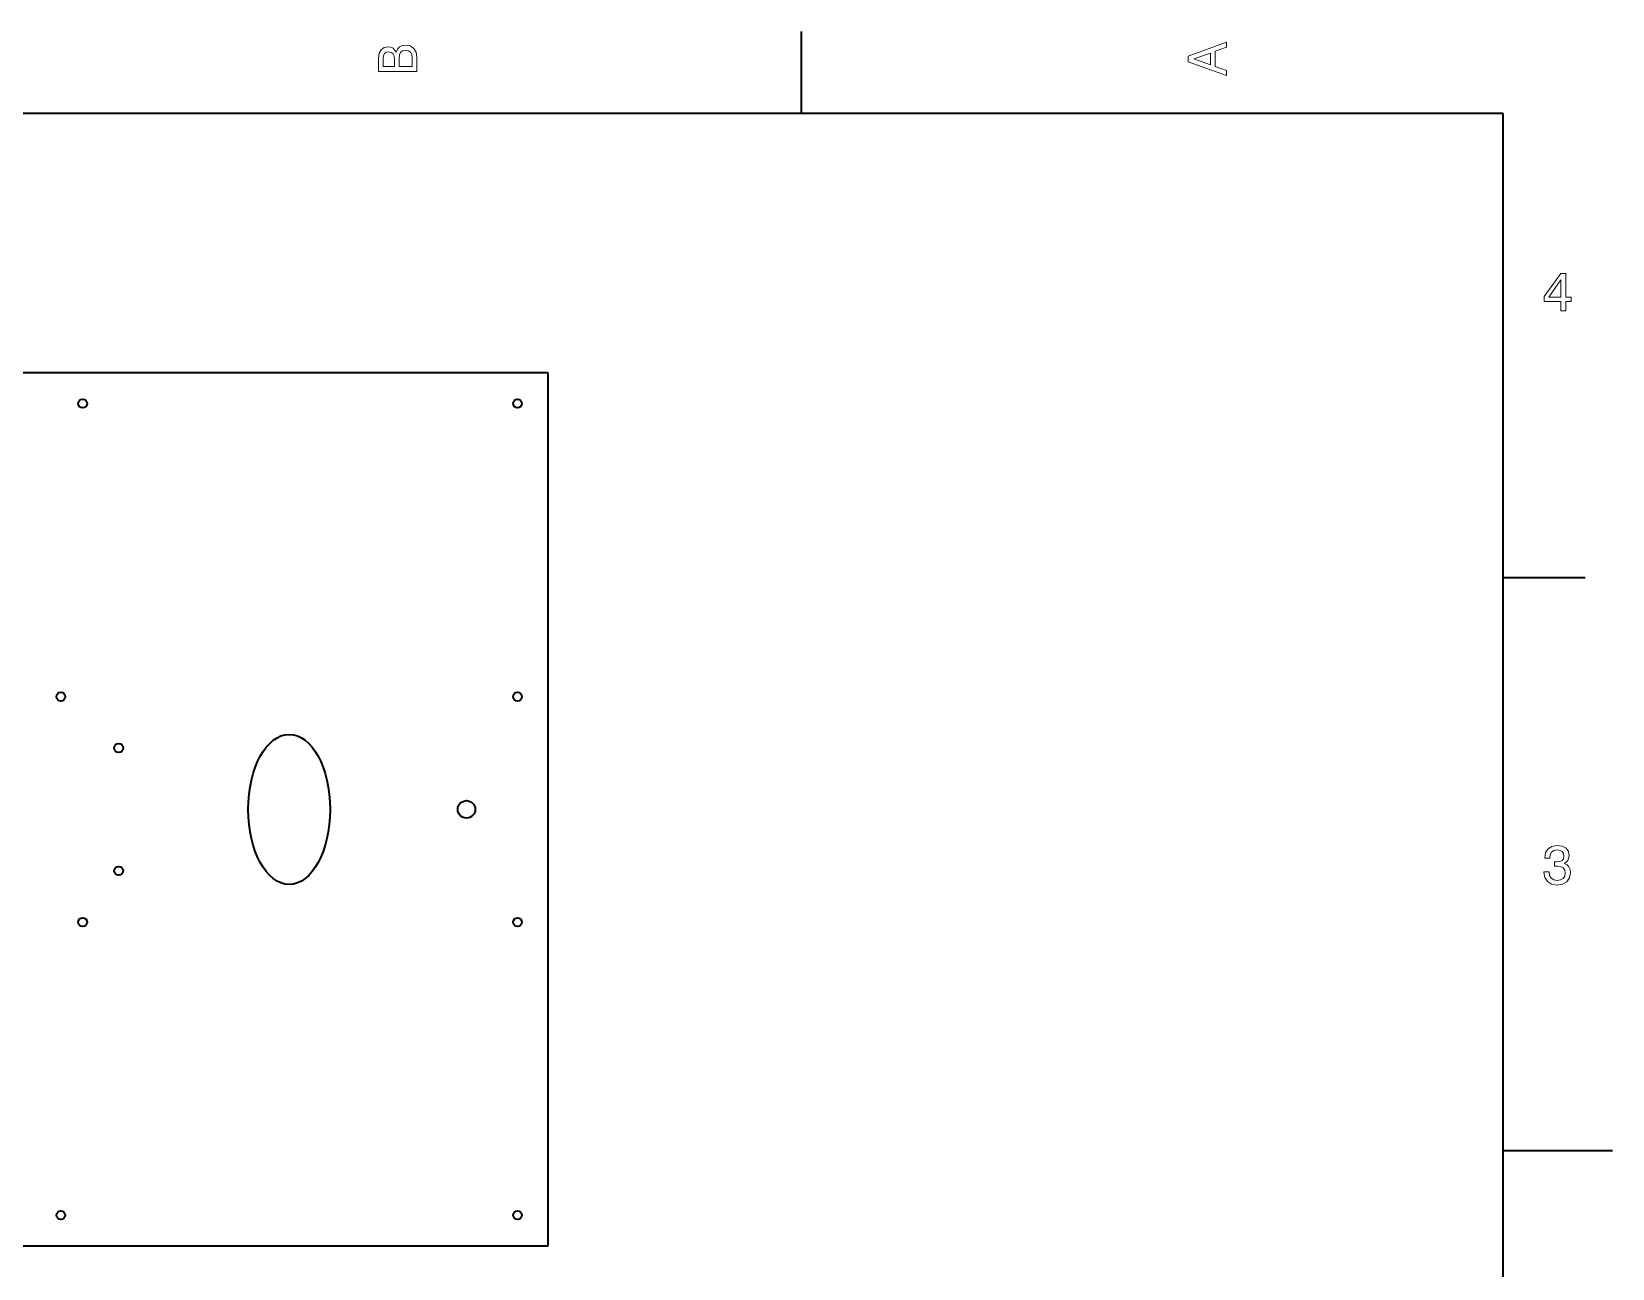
# Model space of a CAD drawing. Extents: x 0 to 297, y 0 to 210.
# Drawn here: x 152.1 to 297, y 94.2 to 207.5 of the extents above; entities that cross this region are included whole.
import ezdxf

# ---------------------------------------------------------------- set-up
doc = ezdxf.new("R2010")
doc.units = 0

msp = doc.modelspace()

# ---------------------------------------------------------------- linework, layer by layer
at = {"color": 7, "lineweight": 35}
for p, q in [((222.699997, 200), (222.699997, 207.5)), ((287, 200), (10, 200)), ((287, 10), (287, 200)), ((199.48381, 176.246964), (101.98381, 176.246964)), ((199.48381, 96.246964), (199.48381, 176.246964)), ((287, 157.5), (294.5, 157.5)), ((287, 105), (297, 105)), ((101.98381, 96.246964), (199.48381, 96.246964))]:
    msp.add_line(p, q, dxfattribs=at)
at = {"color": 7, "lineweight": 13}
for points in [[(185.542007, 205.630417), (185.249496, 205.983429), (185.052811, 206.074219), (184.81073, 206.104477), (184.432495, 206.03891), (184.160156, 205.842224), (183.993729, 205.524506), (183.933212, 205.080704), (183.933212, 203.835022), (187.433212, 203.835022), (187.433212, 205.151306), (187.36261, 205.620331), (187.155838, 205.968307), (186.828018, 206.185165), (186.384216, 206.260818), (186.08667, 206.215424), (185.839554, 206.094391), (185.65799, 205.897705)], [(187.014618, 205.095825), (187.014618, 204.298996), (185.809296, 204.298996), (185.809296, 205.050446), (185.844589, 205.368164), (185.9505, 205.595108), (186.132065, 205.731277), (186.394302, 205.776657), (186.671692, 205.731277), (186.863327, 205.605194), (186.979324, 205.393372)], [(261.633209, 203.466858), (261.633209, 203.930847), (260.604401, 204.298996), (260.604401, 205.695969), (261.633209, 206.064133), (261.633209, 206.538193), (258.128174, 205.257217), (258.128174, 204.742798)], [(185.385666, 204.984879), (185.385666, 204.298996), (184.351807, 204.298996), (184.351807, 205.025223), (184.382065, 205.297562), (184.472839, 205.489197), (184.629181, 205.605194), (184.86116, 205.645538), (185.093155, 205.600143), (185.254532, 205.479111), (185.355408, 205.272339)], [(260.17572, 204.460388), (258.632477, 205), (260.17572, 205.539627)], [(292.277374, 181.916794), (292.731262, 181.916794), (292.731262, 182.784225), (293.23056, 182.784225), (293.23056, 183.187683), (292.731262, 183.187683), (292.731262, 185.341141), (292.272339, 185.341141), (290.739197, 183.228027), (290.739197, 182.784225), (292.277374, 182.784225)], [(291.162842, 183.187683), (292.277374, 184.756134), (292.277374, 183.187683)], [(290.729126, 130.51622), (290.729126, 130.480911), (290.809814, 129.996765), (291.046844, 129.633652), (291.420044, 129.401657), (291.914276, 129.315933), (292.438782, 129.401657), (292.832153, 129.623566), (293.08429, 129.976593), (293.175079, 130.430481), (293.134735, 130.728027), (293.023773, 130.970108), (292.842224, 131.156708), (292.600159, 131.292877), (292.927948, 131.565216), (293.043945, 131.998932), (292.968292, 132.392303), (292.751434, 132.68985), (292.398407, 132.87645), (291.914276, 132.942017), (291.460388, 132.861313), (291.112396, 132.63942), (290.885468, 132.286392), (290.809814, 131.817368), (290.809814, 131.782074), (291.258636, 131.782074), (291.299011, 132.104828), (291.430115, 132.336823), (291.641937, 132.478027), (291.939484, 132.528473), (292.201721, 132.488113), (292.393372, 132.382217), (292.509369, 132.210739), (292.554749, 131.97876), (292.509369, 131.731628), (292.388336, 131.565216), (292.176514, 131.46434), (291.889069, 131.434082), (291.692383, 131.439133), (291.692383, 131.04071), (291.939484, 131.050797), (292.257202, 131.005417), (292.494232, 130.884369), (292.635468, 130.687683), (292.685883, 130.430481), (292.630402, 130.13797), (292.484161, 129.921112), (292.252167, 129.784943), (291.944519, 129.739563), (291.626801, 129.789993), (291.394806, 129.941284), (291.248566, 130.183365), (291.193085, 130.51622)]]:
    msp.add_lwpolyline(points, close=True, dxfattribs=at)
at = {"color": 7, "lineweight": 35}
for centre, radius in [((156.808807, 173.421967), 0.4), ((196.658813, 173.421967), 0.4), ((154.808807, 146.57196), 0.4), ((196.658813, 146.572006), 0.4), ((160.10881, 141.871964), 0.4), ((191.98381, 136.246964), 0.8), ((160.10881, 130.621964), 0.4), ((156.808807, 125.921967), 0.4), ((196.658813, 125.921967), 0.4), ((154.808807, 99.07196), 0.4), ((196.658813, 99.07196), 0.4)]:
    msp.add_circle(centre, radius, dxfattribs=at)
msp.add_ellipse((175.73381, 136.246964), major_axis=(0, 6.875), ratio=0.545455, dxfattribs=at)

doc.saveas('drawing.dxf')
